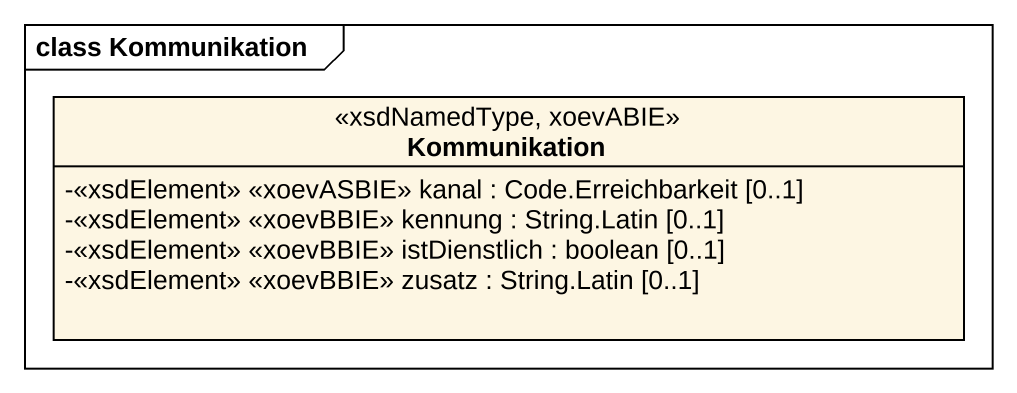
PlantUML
@startuml
mainframe class Kommunikation
hide circle
hide empty members
skinparam classAttributeIconSize 0
class Kommunikation <<xsdNamedType, xoevABIE>> {
  -<<xsdElement>> <<xoevASBIE>> kanal : Code.Erreichbarkeit [0..1]
  -<<xsdElement>> <<xoevBBIE>> kennung : String.Latin [0..1]
  -<<xsdElement>> <<xoevBBIE>> istDienstlich : boolean [0..1]
  -<<xsdElement>> <<xoevBBIE>> zusatz : String.Latin [0..1]
}
@enduml
